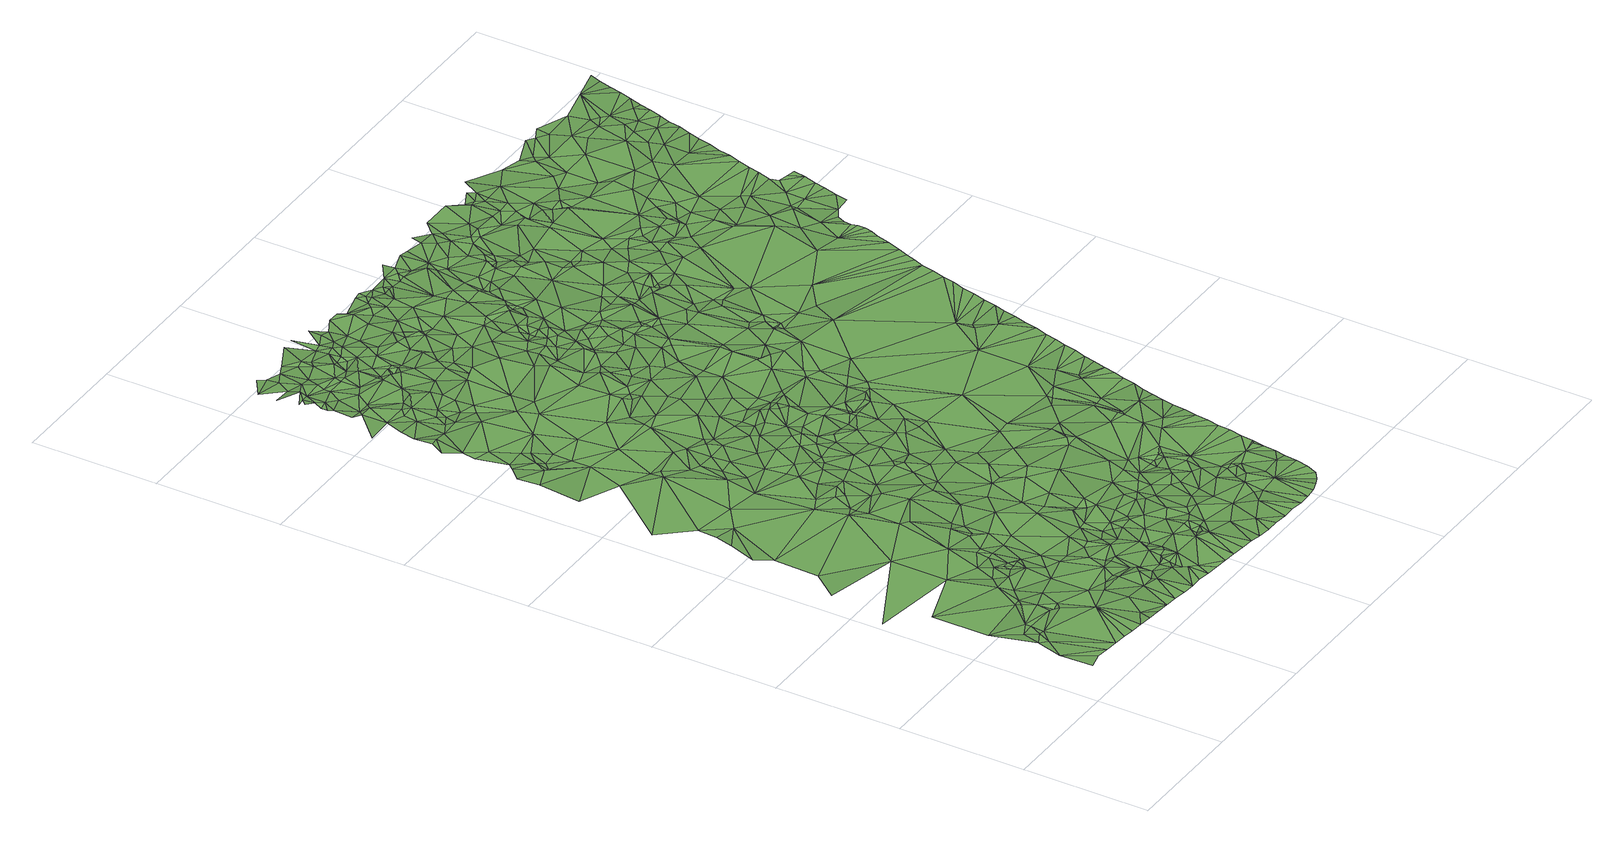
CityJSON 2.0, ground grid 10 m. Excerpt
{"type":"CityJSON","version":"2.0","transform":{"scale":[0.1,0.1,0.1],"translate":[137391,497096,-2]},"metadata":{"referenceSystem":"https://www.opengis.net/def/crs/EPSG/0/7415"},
"CityObjects":{
"plantcover1":{"type":"PlantCover","attributes":{"3df_class":"Forest","bgt_fysiekvoorkomen":"grasland agrarisch","bgt_status":"bestaand","identificatienamespace":"NL.IMGeo","begroeidterreindeeloptalud":"false","relatievehoogteligging":0,"aantal_punten":0},"geometry":[{"type":"MultiSurface","lod":"1","boundaries":[[[0,1,2]],[[0,2,3]],[[4,0,5]],[[5,0,3]],[[6,4,7]],[[5,8,4]],[[5,3,9]],[[7,4,8]],[[10,6,7]],[[8,5,11]],[[11,5,9]],[[7,8,12]],[[8,11,12]],[[12,10,7]],[[13,14,6]],[[13,6,10]],[[11,15,12]],[[12,15,10]],[[11,9,16]],[[16,9,17]],[[18,15,11]],[[19,16,17]],[[20,10,15]],[[13,10,21]],[[21,10,20]],[[18,11,16]],[[22,14,13]],[[16,19,23]],[[24,25,26]],[[22,25,14]],[[15,27,20]],[[18,27,15]],[[21,28,13]],[[20,28,21]],[[23,29,30]],[[31,26,32]],[[33,20,27]],[[33,27,18]],[[16,23,30]],[[16,33,18]],[[13,28,22]],[[34,28,20]],[[34,20,33]],[[30,29,35]],[[28,36,22]],[[34,36,28]],[[16,30,37]],[[33,16,38]],[[35,39,30]],[[34,33,38]],[[30,39,37]],[[40,25,22]],[[41,22,36]],[[42,43,44]],[[45,16,37]],[[16,45,38]],[[34,46,36]],[[41,40,22]],[[44,47,42]],[[25,40,48]],[[34,38,46]],[[43,32,49]],[[50,41,36]],[[51,37,39]],[[47,44,52]],[[41,53,40]],[[36,46,50]],[[51,39,54]],[[51,45,37]],[[38,45,55]],[[25,56,26]],[[40,53,48]],[[44,57,52]],[[49,32,26]],[[56,25,48]],[[58,53,41]],[[41,50,58]],[[59,55,45]],[[60,53,58]],[[51,59,45]],[[46,38,61]],[[62,63,54]],[[63,51,54]],[[48,53,64]],[[55,61,38]],[[60,65,53]],[[60,58,66]],[[50,46,67]],[[66,58,50]],[[43,68,44]],[[60,66,65]],[[53,65,64]],[[69,66,50]],[[70,55,59]],[[48,64,71]],[[63,62,72]],[[65,66,69]],[[57,44,73]],[[67,46,74]],[[56,48,71]],[[50,67,75]],[[75,69,50]],[[63,76,51]],[[77,59,51]],[[78,57,79]],[[61,55,70]],[[65,69,75]],[[76,77,51]],[[74,46,61]],[[65,80,64]],[[75,80,65]],[[71,64,80]],[[26,56,81]],[[59,82,70]],[[75,67,83]],[[77,84,59]],[[56,71,85]],[[74,83,67]],[[63,86,76]],[[85,71,80]],[[68,43,49]],[[63,72,87]],[[61,70,82]],[[86,77,76]],[[84,82,59]],[[88,80,75]],[[89,90,72]],[[86,84,77]],[[74,61,91]],[[49,26,81]],[[80,88,85]],[[92,83,74]],[[63,87,86]],[[85,93,56]],[[83,88,75]],[[68,73,44]],[[94,78,79]],[[82,95,61]],[[92,74,91]],[[84,96,82]],[[73,79,57]],[[84,86,96]],[[90,87,72]],[[91,61,97]],[[61,95,97]],[[90,89,98]],[[96,99,82]],[[95,82,99]],[[100,96,86]],[[93,101,56]],[[102,103,104]],[[105,85,88]],[[87,100,86]],[[97,95,99]],[[104,106,107]],[[85,105,93]],[[83,108,88]],[[56,101,109]],[[81,56,109]],[[92,91,110]],[[90,98,111]],[[112,87,90]],[[83,92,113]],[[102,94,103]],[[87,112,114]],[[100,87,115]],[[116,111,98]],[[117,91,97]],[[118,107,106]],[[112,90,111]],[[87,114,115]],[[96,119,99]],[[99,117,97]],[[93,120,101]],[[96,100,119]],[[115,121,100]],[[108,105,88]],[[105,120,93]],[[108,83,113]],[[110,91,117]],[[68,122,73]],[[92,110,113]],[[114,112,123]],[[112,111,123]],[[121,124,100]],[[104,103,106]],[[115,114,123]],[[120,125,101]],[[49,81,126]],[[111,116,127]],[[115,123,121]],[[105,125,120]],[[119,100,124]],[[109,101,128]],[[129,118,106]],[[49,130,68]],[[118,129,131]],[[124,121,123]],[[110,117,132]],[[125,128,101]],[[49,126,133]],[[134,117,99]],[[132,113,110]],[[49,133,130]],[[122,135,73]],[[106,136,129]],[[99,119,134]],[[79,73,135]],[[103,136,106]],[[137,122,68]],[[138,124,123]],[[124,138,119]],[[132,117,139]],[[140,131,141]],[[142,94,79]],[[103,94,142]],[[105,108,143]],[[144,129,136]],[[81,109,145]],[[68,130,146]],[[140,141,147]],[[131,129,148]],[[137,68,146]],[[143,125,105]],[[126,81,145]],[[149,138,123]],[[149,119,138]],[[117,150,139]],[[123,111,151]],[[111,127,151]],[[152,144,136]],[[131,148,141]],[[117,134,150]],[[152,136,103]],[[153,134,119]],[[149,153,119]],[[154,113,132]],[[147,155,156]],[[109,128,145]],[[133,126,157]],[[132,139,154]],[[129,144,158]],[[159,128,125]],[[160,108,113]],[[133,157,130]],[[161,156,155]],[[129,158,148]],[[162,134,153]],[[142,79,163]],[[153,149,162]],[[146,130,164]],[[144,152,165]],[[139,150,166]],[[167,149,123]],[[127,168,151]],[[144,165,158]],[[169,135,122]],[[170,161,155]],[[130,157,164]],[[171,122,137]],[[137,146,172]],[[147,173,155]],[[160,143,108]],[[154,139,166]],[[143,159,125]],[[174,150,134]],[[163,79,175]],[[176,157,126]],[[135,175,79]],[[145,176,126]],[[167,162,149]],[[162,177,134]],[[150,178,166]],[[113,154,160]],[[128,159,145]],[[167,123,151]],[[164,172,146]],[[103,142,179]],[[152,103,179]],[[173,170,155]],[[147,141,180]],[[150,174,178]],[[172,181,137]],[[148,182,141]],[[183,154,166]],[[184,169,122]],[[174,134,177]],[[185,142,163]],[[162,167,177]],[[168,186,187]],[[188,135,169]],[[148,158,182]],[[175,135,189]],[[171,137,181]],[[190,191,192]],[[152,193,165]],[[194,166,178]],[[195,196,170]],[[151,168,187]],[[183,166,194]],[[165,182,158]],[[189,135,188]],[[197,164,157]],[[171,198,122]],[[147,180,173]],[[172,164,197]],[[122,198,184]],[[178,174,194]],[[195,170,173]],[[185,163,175]],[[199,154,183]],[[191,196,195]],[[187,186,200]],[[201,145,159]],[[154,199,160]],[[157,176,202]],[[203,159,143]],[[179,142,185]],[[197,181,172]],[[179,193,152]],[[204,174,177]],[[205,143,160]],[[206,188,169]],[[207,167,151]],[[194,174,204]],[[182,180,141]],[[145,208,176]],[[157,202,197]],[[165,193,182]],[[151,187,209]],[[177,167,210]],[[184,206,169]],[[211,201,159]],[[151,209,212]],[[189,188,213]],[[214,195,173]],[[205,203,143]],[[215,175,189]],[[151,212,207]],[[194,216,183]],[[173,217,214]],[[203,211,159]],[[218,192,219]],[[192,191,220]],[[221,218,219]],[[222,167,207]],[[201,208,145]],[[199,223,160]],[[205,160,223]],[[191,195,224]],[[204,177,225]],[[194,204,226]],[[199,183,227]],[[171,181,228]],[[208,202,176]],[[197,228,181]],[[213,188,206]],[[210,167,222]],[[217,173,180]],[[209,187,229]],[[230,231,221]],[[185,175,215]],[[229,212,209]],[[225,177,210]],[[232,191,224]],[[233,231,230]],[[234,198,171]],[[235,236,237]],[[238,194,226]],[[219,192,220]],[[187,200,239]],[[191,232,220]],[[207,212,229]],[[234,184,198]],[[230,235,233]],[[183,216,227]],[[223,199,240]],[[189,213,215]],[[241,195,214]],[[239,200,242]],[[226,204,225]],[[243,197,202]],[[244,229,187]],[[238,216,194]],[[245,222,207]],[[246,221,219]],[[247,214,217]],[[245,207,229]],[[240,199,227]],[[236,248,249]],[[250,201,211]],[[246,230,221]],[[235,251,236]],[[230,251,235]],[[206,184,252]],[[224,195,253]],[[241,214,247]],[[245,210,222]],[[243,228,197]],[[254,171,228]],[[255,205,223]],[[254,234,171]],[[219,220,256]],[[250,208,201]],[[253,195,241]],[[187,239,244]],[[244,245,229]],[[257,258,248]],[[259,203,205]],[[259,211,203]],[[255,223,240]],[[251,248,236]],[[260,213,206]],[[224,253,232]],[[202,208,261]],[[262,240,227]],[[263,193,179]],[[264,184,234]],[[265,217,180]],[[225,210,266]],[[179,185,267]],[[193,268,182]],[[269,247,217]],[[270,271,242]],[[272,243,202]],[[210,245,273]],[[274,215,213]],[[275,219,256]],[[230,276,251]],[[250,211,259]],[[246,219,275]],[[216,262,227]],[[273,245,244]],[[277,241,247]],[[232,278,220]],[[279,226,225]],[[239,242,271]],[[255,240,262]],[[182,280,180]],[[279,238,226]],[[260,206,252]],[[281,257,282]],[[253,241,277]],[[278,256,220]],[[230,246,276]],[[243,283,228]],[[264,252,184]],[[284,248,251]],[[228,283,254]],[[269,217,265]],[[250,261,208]],[[274,213,260]],[[278,232,253]],[[266,210,273]],[[267,185,215]],[[285,272,202]],[[284,257,248]],[[261,285,202]],[[269,277,247]],[[238,286,216]],[[281,287,288]],[[281,282,287]],[[270,289,271]],[[290,251,276]],[[205,255,291]],[[292,215,274]],[[246,275,276]],[[293,225,266]],[[291,259,205]],[[294,284,251]],[[294,251,290]],[[284,282,257]],[[280,265,180]],[[295,273,244]],[[182,268,280]],[[296,254,283]],[[297,234,254]],[[298,283,243]],[[263,179,299]],[[193,263,268]],[[293,279,225]],[[244,239,300]],[[286,238,279]],[[298,243,272]],[[299,179,267]],[[273,301,266]],[[278,253,302]],[[274,260,303]],[[267,215,292]],[[304,269,265]],[[269,305,277]],[[297,264,234]],[[277,306,253]],[[307,262,216]],[[250,308,261]],[[292,274,303]],[[289,309,271]],[[310,256,278]],[[275,311,276]],[[239,271,300]],[[273,295,301]],[[296,283,298]],[[312,250,259]],[[252,313,260]],[[261,314,285]],[[256,315,275]],[[295,244,300]],[[316,282,284]],[[304,265,280]],[[301,317,266]],[[285,318,272]],[[297,254,296]],[[284,294,319]],[[305,269,304]],[[316,287,282]],[[290,276,320]],[[293,266,317]],[[302,253,306]],[[264,321,252]],[[322,255,262]],[[323,259,291]],[[294,290,324]],[[286,307,216]],[[308,314,261]],[[303,260,313]],[[325,277,305]],[[314,318,285]],[[319,316,284]],[[311,320,276]],[[312,308,250]],[[296,298,326]],[[310,278,302]],[[306,277,325]],[[286,279,327]],[[279,293,327]],[[323,328,259]],[[324,319,294]],[[315,256,310]],[[309,329,271]],[[321,313,252]],[[275,315,311]],[[330,298,272]],[[290,320,324]],[[301,295,331]],[[318,330,272]],[[296,326,332]],[[268,333,280]],[[317,327,293]],[[331,317,301]],[[296,332,297]],[[271,329,300]],[[255,322,291]],[[328,312,259]],[[334,304,280]],[[297,335,264]],[[336,263,299]],[[337,318,314]],[[310,302,306]],[[338,292,303]],[[311,339,320]],[[307,322,262]],[[314,308,337]],[[300,340,295]],[[335,321,264]],[[307,286,327]],[[326,298,341]],[[342,323,291]],[[313,343,303]],[[338,267,292]],[[344,316,319]],[[345,299,267]],[[340,331,295]],[[309,346,329]],[[320,339,324]],[[317,347,327]],[[348,305,304]],[[349,319,324]],[[280,333,334]],[[332,326,341]],[[311,315,350]],[[342,328,323]],[[339,311,351]],[[332,352,297]],[[345,336,299]],[[330,318,337]],[[353,316,344]],[[341,298,354]],[[263,355,268]],[[325,305,348]],[[354,298,330]],[[351,311,350]],[[349,344,319]],[[306,325,356]],[[317,331,357]],[[312,358,308]],[[335,297,352]],[[327,359,307]],[[303,343,360]],[[321,361,313]],[[324,339,362]],[[310,306,356]],[[347,317,357]],[[291,322,342]],[[347,359,327]],[[346,363,329]],[[304,334,348]],[[364,332,341]],[[358,337,308]],[[338,345,267]],[[365,263,336]],[[310,366,315]],[[340,367,331]],[[332,364,352]],[[361,343,313]],[[329,368,300]],[[350,315,369]],[[338,303,360]],[[349,324,370]],[[371,312,328]],[[372,321,335]],[[373,353,344]],[[351,362,339]],[[374,333,268]],[[351,350,369]],[[340,300,375]],[[362,370,324]],[[373,344,349]],[[369,315,366]],[[364,341,376]],[[356,325,348]],[[366,310,377]],[[335,352,372]],[[310,356,377]],[[378,331,367]],[[359,379,307]],[[380,361,321]],[[378,357,331]],[[363,381,329]],[[312,371,358]],[[380,321,372]],[[382,373,349]],[[347,383,359]],[[384,343,361]],[[385,351,369]],[[386,352,364]],[[355,263,365]],[[387,328,342]],[[388,330,337]],[[300,368,375]],[[382,349,370]],[[389,341,354]],[[360,343,384]],[[345,390,336]],[[329,381,368]],[[367,340,391]],[[389,376,341]],[[392,322,307]],[[388,354,330]],[[393,369,366]],[[357,394,347]],[[395,353,373]],[[376,396,364]],[[372,352,386]],[[374,268,355]],[[393,385,369]],[[359,383,379]],[[370,362,397]],[[363,398,381]],[[377,399,366]],[[400,362,351]],[[392,307,379]],[[371,328,387]],[[337,358,401]],[[402,365,336]],[[394,383,347]],[[366,399,393]],[[340,375,391]],[[357,378,394]],[[400,351,385]],[[403,345,338]],[[356,404,377]],[[397,362,405]],[[390,402,336]],[[373,382,406]],[[396,376,389]],[[399,377,407]],[[408,382,370]],[[333,409,334]],[[410,378,367]],[[389,354,388]],[[411,384,361]],[[342,322,412]],[[380,411,361]],[[368,381,375]],[[334,413,348]],[[393,399,407]],[[401,388,337]],[[348,414,356]],[[385,393,415]],[[405,362,400]],[[408,370,397]],[[416,360,384]],[[407,377,404]],[[364,417,386]],[[418,380,372]],[[415,393,407]],[[360,419,338]],[[404,356,414]],[[420,397,405]],[[417,364,396]],[[406,395,373]],[[421,390,345]],[[367,391,422]],[[410,394,378]],[[372,386,423]],[[381,398,424]],[[425,379,383]],[[421,345,403]],[[420,408,397]],[[406,382,408]],[[394,426,383]],[[415,407,427]],[[420,405,400]],[[404,427,407]],[[385,415,428]],[[387,342,412]],[[414,348,429]],[[430,396,389]],[[367,422,410]],[[355,365,431]],[[381,424,375]],[[416,384,411]],[[402,431,365]],[[400,385,428]],[[411,380,418]],[[425,392,379]],[[432,358,371]],[[412,322,392]],[[424,398,433]],[[375,434,391]],[[435,401,358]],[[413,429,348]],[[419,403,338]],[[426,436,383]],[[437,333,374]],[[390,431,402]],[[394,410,426]],[[438,408,420]],[[415,427,428]],[[439,418,372]],[[420,400,440]],[[436,441,383]],[[442,360,416]],[[430,417,396]],[[443,404,414]],[[434,375,444]],[[445,389,388]],[[438,406,408]],[[417,423,386]],[[383,446,425]],[[372,423,447]],[[441,446,383]],[[387,432,371]],[[334,448,413]],[[447,439,372]],[[444,375,424]],[[442,419,360]],[[449,355,431]],[[438,420,440]],[[430,389,450]],[[434,451,391]],[[452,424,433]],[[429,453,414]],[[454,427,404]],[[406,438,455]],[[435,358,456]],[[422,391,457]],[[409,333,437]],[[413,453,429]],[[458,400,428]],[[459,388,401]],[[406,455,460]],[[414,453,443]],[[458,440,400]],[[410,461,426]],[[451,457,391]],[[462,416,411]],[[462,411,418]],[[374,355,463]],[[450,389,445]],[[426,464,436]],[[409,448,334]],[[443,454,404]],[[436,465,441]],[[422,461,410]],[[432,456,358]],[[466,431,390]],[[434,444,467]],[[428,427,468]],[[424,452,469]],[[470,417,430]],[[444,424,471]],[[418,439,472]],[[421,466,390]],[[465,446,441]],[[449,463,355]],[[473,455,438]],[[473,438,440]],[[425,474,392]],[[459,401,435]],[[451,434,467]],[[388,459,445]],[[450,470,430]],[[464,465,436]],[[426,461,464]],[[447,423,475]],[[476,387,412]],[[447,472,439]],[[449,431,466]],[[423,417,477]],[[418,472,462]],[[428,478,458]],[[416,479,442]],[[465,480,446]],[[392,474,412]],[[468,427,454]],[[462,479,416]],[[481,422,457]],[[482,444,471]],[[457,451,483]],[[475,423,477]],[[467,444,482]],[[422,481,461]],[[469,484,424]],[[403,485,421]],[[455,473,486]],[[417,470,477]],[[483,451,467]],[[464,480,465]],[[440,458,487]],[[445,488,450]],[[485,403,419]],[[470,450,488]],[[463,489,374]],[[489,437,374]],[[428,490,478]],[[443,453,491]],[[454,443,492]],[[435,456,459]],[[473,440,493]],[[494,455,486]],[[432,387,495]],[[424,496,471]],[[387,476,495]],[[428,468,490]],[[497,472,447]],[[481,464,461]],[[475,497,447]],[[467,482,483]],[[453,413,498]],[[458,478,487]],[[488,499,470]],[[464,500,480]],[[480,501,446]],[[440,487,493]],[[477,470,502]],[[499,502,470]],[[497,462,472]],[[481,500,464]],[[484,503,424]],[[504,449,466]],[[463,449,505]],[[443,491,492]],[[476,412,474]],[[468,454,492]],[[506,419,442]],[[466,421,485]],[[449,504,505]],[[471,496,482]],[[473,507,486]],[[498,413,448]],[[445,508,488]],[[509,457,483]],[[480,500,501]],[[510,445,459]],[[479,462,511]],[[512,477,502]],[[503,513,424]],[[424,513,496]],[[499,512,502]],[[493,507,473]],[[457,509,481]],[[481,501,500]],[[494,486,507]],[[499,488,508]],[[446,514,425]],[[462,497,511]],[[456,510,459]],[[442,479,506]],[[483,482,509]],[[474,515,476]],[[498,491,453]],[[489,516,437]],[[478,517,487]],[[463,518,489]],[[490,517,478]],[[519,490,468]],[[515,495,476]],[[432,495,520]],[[437,521,409]],[[508,445,510]],[[505,518,463]],[[522,512,499]],[[419,506,485]],[[523,474,425]],[[409,524,448]],[[468,492,525]],[[505,504,526]],[[496,509,482]],[[499,508,522]],[[504,466,527]],[[477,528,475]],[[529,493,487]],[[525,492,491]],[[518,505,526]],[[516,521,437]],[[530,515,474]],[[501,514,446]],[[493,531,507]],[[475,528,497]],[[517,490,519]],[[468,525,519]],[[456,432,532]],[[533,477,512]],[[534,466,485]],[[521,524,409]],[[504,527,526]],[[495,515,530]],[[481,535,501]],[[513,536,496]],[[489,518,537]],[[520,495,530]],[[538,498,448]],[[517,529,487]],[[516,489,539]],[[527,466,534]],[[538,448,524]],[[432,520,532]],[[479,511,540]],[[509,496,541]],[[522,542,512]],[[536,541,496]],[[491,498,543]],[[511,497,528]],[[456,532,510]],[[544,517,519]],[[481,509,545]],[[425,514,523]],[[508,542,522]],[[543,525,491]],[[479,540,506]],[[539,489,537]],[[530,474,523]],[[516,546,521]],[[544,519,547]],[[547,519,525]],[[548,531,493]],[[510,549,508]],[[506,550,485]],[[518,526,551]],[[529,548,493]],[[524,521,546]],[[542,533,512]],[[528,477,533]],[[509,541,552]],[[553,534,485]],[[550,553,485]],[[552,554,509]],[[555,516,539]],[[520,530,556]],[[546,516,557]],[[508,549,542]],[[516,555,557]],[[558,544,547]],[[547,525,558]],[[544,559,517]],[[526,527,560]],[[559,529,517]],[[518,551,537]],[[509,554,561]],[[562,538,524]],[[535,514,501]],[[481,563,535]],[[481,545,564]],[[565,525,543]],[[562,524,546]],[[565,558,525]],[[498,538,566]],[[544,558,559]],[[543,498,566]],[[532,549,510]],[[540,511,528]],[[509,561,545]],[[548,567,531]],[[552,561,554]],[[564,563,481]],[[526,560,551]],[[568,527,534]],[[549,533,542]],[[539,537,569]],[[562,570,538]],[[537,551,569]],[[571,555,539]],[[529,572,548]],[[557,555,571]],[[546,557,573]],[[559,572,529]],[[574,550,506]],[[562,546,573]],[[548,575,567]],[[568,534,553]],[[576,558,565]],[[533,549,577]],[[578,530,523]],[[571,539,569]],[[520,579,532]],[[558,576,559]],[[570,566,538]],[[565,543,580]],[[520,556,579]],[[506,540,581]],[[560,527,568]],[[549,532,577]],[[514,582,523]],[[556,530,578]],[[533,583,528]],[[584,570,562]],[[535,585,514]],[[550,586,553]],[[557,571,587]],[[533,577,588]],[[569,551,589]],[[557,587,573]],[[590,562,573]],[[548,591,575]],[[592,540,528]],[[593,523,582]],[[580,543,566]],[[594,584,562]],[[533,588,583]],[[594,562,590]],[[571,569,595]],[[576,565,580]],[[560,589,551]],[[572,591,548]],[[592,528,583]],[[506,581,574]],[[593,578,523]],[[596,572,559]],[[597,570,584]],[[535,563,598]],[[568,553,599]],[[600,590,573]],[[585,535,601]],[[602,559,576]],[[603,593,582]],[[594,597,584]],[[604,569,589]],[[573,587,605]],[[600,594,590]],[[587,571,606]],[[607,566,570]],[[550,574,586]],[[595,569,604]],[[591,608,575]],[[598,601,535]],[[572,596,591]],[[573,605,600]],[[602,596,559]],[[553,586,599]],[[514,609,582]],[[593,603,578]],[[597,607,570]],[[571,595,610]],[[514,585,609]],[[597,594,611]],[[581,540,612]],[[556,578,613]],[[611,594,600]],[[602,576,580]],[[566,614,580]],[[615,540,592]],[[608,616,575]],[[560,617,589]],[[571,610,606]],[[587,606,605]],[[556,613,579]],[[588,577,618]],[[560,568,617]],[[603,582,609]],[[603,619,578]],[[608,591,596]],[[566,607,614]],[[583,588,618]],[[574,581,620]],[[613,578,619]],[[599,621,568]],[[581,612,620]],[[601,622,585]],[[612,540,615]],[[603,623,619]],[[597,611,624]],[[608,596,625]],[[604,589,626]],[[600,627,611]],[[627,600,605]],[[602,628,596]],[[595,604,629]],[[568,621,617]],[[595,629,610]],[[630,592,583]],[[586,621,599]],[[622,631,585]],[[628,625,596]],[[607,597,632]],[[626,589,617]],[[609,623,603]],[[605,606,627]],[[619,633,613]],[[608,634,616]],[[579,613,633]],[[580,635,602]],[[574,636,586]],[[614,637,580]],[[625,634,608]],[[585,638,609]],[[610,639,606]],[[607,632,614]],[[631,638,585]],[[574,620,640]],[[586,636,621]],[[597,624,632]],[[633,619,623]],[[627,624,611]],[[641,577,532]],[[612,640,620]],[[616,634,642]],[[604,626,629]],[[532,579,643]],[[639,610,629]],[[640,636,574]],[[644,625,628]],[[615,592,630]],[[602,645,628]],[[580,637,635]],[[583,618,630]],[[625,646,634]],[[647,617,621]],[[615,640,612]],[[634,646,642]],[[626,617,648]],[[649,614,632]],[[606,650,627]],[[639,650,606]],[[644,646,625]],[[602,635,645]],[[614,649,637]],[[651,644,628]],[[652,629,626]],[[632,624,653]],[[629,652,639]],[[636,654,621]],[[624,627,655]],[[609,638,656]],[[648,617,647]],[[657,623,609]],[[658,633,623]],[[618,577,641]],[[579,633,643]],[[647,621,659]],[[628,660,651]],[[626,648,661]],[[653,624,655]],[[645,660,628]],[[644,662,646]],[[649,632,653]],[[640,615,630]],[[652,626,661]],[[663,609,656]],[[651,662,644]],[[664,636,640]],[[659,621,654]],[[648,647,665]],[[639,652,666]],[[648,665,661]],[[635,637,667]],[[649,653,668]],[[650,639,666]],[[627,669,655]],[[651,660,662]],[[668,653,655]],[[637,649,670]],[[635,667,645]],[[657,609,663]],[[650,669,627]],[[641,532,643]],[[671,658,623]],[[662,672,646]],[[664,654,636]],[[668,670,649]],[[647,673,665]],[[671,623,657]],[[674,633,658]],[[647,659,673]],[[661,665,673]],[[668,655,669]],[[675,637,670]],[[662,660,672]],[[637,675,667]],[[645,676,660]],[[677,640,630]],[[643,633,674]],[[668,669,670]],[[673,659,654]],[[677,664,640]],[[661,678,652]],[[660,676,672]],[[678,666,652]],[[679,676,645]],[[680,675,670]],[[661,673,678]],[[674,658,681]],[[670,669,682]],[[630,618,683]],[[667,684,645]],[[685,650,666]],[[667,675,686]],[[670,682,680]],[[677,630,687]],[[671,688,658]],[[689,654,664]],[[675,680,690]],[[691,673,654]],[[676,692,672]],[[681,658,693]],[[684,679,645]],[[694,666,678]],[[686,675,690]],[[676,679,692]],[[677,695,664]],[[688,693,658]],[[650,696,669]],[[685,666,694]],[[672,692,697]],[[664,698,689]],[[691,654,689]],[[678,673,699]],[[700,677,687]],[[664,695,698]],[[690,680,701]],[[701,680,682]],[[667,686,702]],[[703,677,700]],[[630,683,687]],[[704,674,681]],[[703,695,677]],[[705,692,679]],[[706,672,697]],[[669,707,682]],[[686,690,708]],[[699,673,709]],[[710,700,687]],[[684,667,702]],[[693,711,681]],[[710,703,700]],[[708,690,701]],[[712,618,641]],[[643,674,713]],[[685,696,650]],[[697,692,705]],[[714,694,678]],[[703,710,695]],[[715,673,691]],[[705,679,684]],[[695,716,698]],[[678,699,714]],[[704,681,711]],[[698,717,689]],[[709,673,715]],[[714,685,694]],[[695,710,716]],[[701,682,707]],[[618,712,683]],[[691,689,718]],[[710,687,719]],[[686,708,720]],[[698,716,717]],[[696,707,669]],[[714,699,709]],[[704,721,674]],[[702,686,720]],[[722,697,705]],[[723,641,643]],[[716,710,719]],[[719,687,683]],[[708,701,724]],[[684,725,705]],[[714,726,685]],[[674,721,713]],[[727,689,717]],[[718,689,727]],[[715,691,718]],[[702,725,684]],[[701,707,724]],[[685,726,696]],[[725,702,720]],[[705,725,722]],[[643,713,728]],[[716,729,717]],[[714,709,730]],[[708,731,720]],[[709,715,732]],[[726,714,730]],[[728,723,643]],[[708,724,731]],[[727,717,729]],[[709,732,733]],[[720,734,725]],[[696,735,707]],[[715,718,736]],[[707,735,724]],[[730,709,733]],[[719,683,737]],[[738,712,641]],[[719,739,716]],[[718,727,740]],[[732,715,741]],[[722,725,742]],[[738,641,743]],[[716,739,729]],[[726,744,696]],[[734,720,745]],[[741,715,736]],[[731,724,746]],[[745,720,731]],[[736,718,740]],[[747,641,723]],[[732,748,733]],[[724,749,746]],[[748,732,741]],[[724,735,750]],[[696,751,735]],[[752,727,729]],[[743,641,747]],[[725,734,753]],[[749,724,750]],[[731,746,749]],[[725,754,742]],[[755,726,730]],[[696,744,756]],[[696,756,751]],[[741,757,748]],[[740,727,752]],[[741,736,757]],[[738,758,712]],[[731,749,759]],[[760,730,733]],[[761,750,735]],[[760,733,748]],[[731,759,745]],[[753,754,725]],[[761,735,751]],[[738,743,758]],[[744,726,762]],[[763,719,737]],[[752,729,739]],[[764,749,750]],[[748,757,760]],[[764,759,749]],[[726,755,762]],[[765,734,745]],[[736,740,766]],[[760,755,730]],[[766,757,736]],[[763,739,719]],[[756,744,767]],[[750,761,768]],[[751,756,767]],[[765,753,734]],[[750,768,764]],[[745,759,769]],[[766,740,752]],[[769,759,764]],[[766,760,757]],[[743,747,770]],[[761,751,771]],[[744,772,767]],[[772,744,762]],[[765,745,769]],[[768,761,771]],[[773,754,753]],[[771,751,767]],[[758,774,712]],[[775,755,760]],[[776,758,743]],[[743,770,777]],[[712,778,683]],[[779,754,773]],[[762,755,775]],[[780,764,768]],[[753,765,773]],[[781,760,766]],[[782,737,683]],[[783,743,777]],[[780,769,764]],[[767,772,784]],[[781,775,760]],[[762,784,772]],[[767,784,771]],[[765,769,785]],[[786,766,752]],[[783,776,743]],[[765,787,773]],[[785,787,765]],[[788,752,739]],[[774,758,776]],[[785,769,780]],[[789,762,775]],[[781,766,786]],[[790,712,774]],[[784,762,789]],[[768,771,791]],[[792,773,787]],[[793,785,780]],[[794,775,781]],[[791,780,768]],[[712,790,795]],[[737,782,763]],[[785,796,787]],[[786,752,788]],[[775,797,789]],[[712,795,798]],[[771,784,799]],[[793,796,785]],[[796,792,787]],[[739,763,800]],[[775,794,797]],[[778,801,683]],[[786,794,781]],[[780,802,793]],[[789,803,784]],[[712,798,778]],[[801,782,683]],[[771,799,791]],[[780,791,802]],[[784,803,799]],[[797,804,789]],[[793,805,796]],[[804,803,789]],[[797,794,806]],[[786,807,794]],[[802,805,793]],[[796,808,792]],[[804,797,806]],[[786,788,807]],[[807,806,794]],[[788,739,809]],[[802,791,810]],[[803,811,799]],[[791,799,810]],[[806,812,804]],[[804,813,803]],[[805,814,796]],[[805,802,815]],[[782,816,763]],[[814,808,796]],[[807,817,806]],[[799,811,810]],[[807,788,818]],[[810,819,802]],[[809,739,800]],[[812,813,804]],[[819,815,802]],[[816,820,763]],[[821,800,763]],[[811,822,810]],[[803,823,811]],[[807,818,817]],[[806,824,812]],[[815,814,805]],[[806,817,824]],[[819,810,822]],[[763,820,821]],[[814,825,808]],[[826,822,811]],[[813,827,803]],[[824,813,812]],[[788,828,818]],[[825,814,829]],[[815,830,814]],[[831,826,811]],[[832,815,819]],[[823,803,827]],[[818,833,817]],[[834,819,822]],[[829,814,830]],[[823,831,811]],[[830,815,832]],[[826,834,822]],[[835,825,829]],[[836,824,817]],[[834,832,819]],[[833,836,817]],[[827,813,824]],[[837,829,830]],[[831,834,826]],[[830,832,838]],[[788,809,828]],[[829,837,835]],[[839,831,823]],[[818,840,833]],[[830,838,837]],[[824,836,841]],[[842,839,823]],[[828,840,818]],[[843,831,839]],[[824,841,827]],[[843,834,831]],[[827,842,823]],[[833,844,836]],[[821,845,800]],[[842,843,839]],[[838,832,846]],[[846,832,834]],[[836,844,841]],[[847,800,845]],[[846,837,838]],[[800,847,848]],[[800,848,809]],[[844,833,849]],[[850,842,827]],[[833,840,849]],[[840,828,851]],[[850,843,842]],[[852,827,841]],[[828,809,851]],[[841,844,852]],[[843,853,834]],[[846,854,837]],[[846,834,853]],[[845,855,847]],[[840,851,856]],[[843,850,853]],[[844,849,857]],[[858,851,809]],[[827,852,859]],[[852,844,857]],[[855,860,847]],[[849,840,856]],[[861,848,847]],[[809,848,858]],[[862,850,827]],[[863,847,860]],[[864,861,847]],[[865,847,863]],[[865,864,847]],[[862,827,859]],[[851,858,866]],[[851,866,856]],[[852,857,859]],[[854,846,867]],[[846,853,868]],[[857,849,869]],[[849,856,869]],[[853,850,870]],[[848,861,871]],[[848,871,858]],[[872,861,864]],[[868,867,846]],[[850,862,873]],[[870,850,873]],[[874,861,872]],[[875,856,866]],[[859,857,876]],[[877,871,861]],[[858,878,866]],[[853,879,868]],[[871,880,858]],[[870,879,853]],[[869,856,875]],[[874,881,861]],[[862,859,876]],[[876,857,869]],[[881,877,861]],[[858,880,878]],[[877,880,871]],[[878,875,866]],[[868,882,867]],[[873,862,883]],[[868,879,882]],[[870,873,883]],[[884,880,877]],[[867,882,885]],[[884,877,881]],[[862,876,883]],[[886,878,880]],[[886,880,884]],[[870,887,879]],[[888,882,879]],[[889,876,869]],[[890,885,882]],[[869,875,891]],[[881,892,884]],[[887,870,883]],[[893,875,878]],[[881,894,892]],[[882,888,890]],[[886,895,878]],[[879,887,888]],[[883,876,896]],[[897,886,884]],[[898,884,892]],[[885,890,899]],[[896,876,889]],[[895,893,878]],[[900,889,869]],[[898,897,884]],[[901,895,886]],[[890,888,902]],[[875,893,891]],[[900,869,891]],[[901,886,903]],[[903,886,897]],[[890,902,899]],[[904,888,887]],[[887,883,905]],[[883,896,905]],[[901,903,906]],[[902,888,907]],[[889,908,896]],[[904,907,888]],[[906,903,909]],[[910,889,900]],[[904,887,911]],[[912,889,910]],[[911,887,905]],[[912,908,889]],[[905,896,913]],[[913,896,908]],[[914,902,907]],[[915,912,910]],[[904,911,916]],[[912,915,917]],[[911,905,916]],[[913,918,905]],[[919,907,904]],[[919,914,907]],[[908,912,920]],[[921,912,917]],[[922,913,908]],[[905,918,923]],[[904,916,924]],[[916,905,923]],[[921,920,912]],[[918,913,922]],[[924,919,904]],[[920,925,908]],[[925,922,908]],[[923,918,926]],[[924,916,927]],[[928,916,923]],[[918,922,926]],[[927,916,928]],[[928,923,926]],[[922,925,929]],[[922,930,926]],[[931,919,924]],[[930,922,929]],[[924,927,931]],[[926,932,928]],[[931,927,928]],[[930,933,926]],[[926,933,932]],[[932,934,928]],[[932,933,935]],[[931,928,936]],[[928,934,936]],[[932,935,934]],[[931,936,937]],[[931,937,938]],[[939,931,938]]]}]}
},
"vertices":[
[31,49,11],[32,23,11],[43,25,12],[53,24,12],[36,69,12],[41,64,12],[26,104,12],[41,84,11],[46,74,12],[63,23,12],[51,89,12],[51,74,11],[51,84,12],[71,109,10],[26,149,12],[76,84,11],[96,59,11],[73,22,12],[81,79,12],[82,21,12],[76,94,12],[71,104,12],[81,129,12],[92,20,12],[1,174,12],[71,164,12],[71,209,12],[81,84,9],[76,109,11],[102,19,12],[106,29,11],[16,224,10],[31,244,11],[86,84,11],[91,99,12],[112,18,12],[86,119,10],[116,44,13],[111,74,11],[122,17,12],[91,139,10],[96,129,12],[26,294,10],[31,279,12],[51,324,12],[116,64,12],[111,104,11],[31,314,12],[96,154,11],[106,264,12],[111,124,13],[136,44,11],[36,329,11],[101,144,12],[132,16,12],[126,69,11],[106,184,11],[36,344,12],[106,134,11],[136,64,12],[106,139,12],[141,79,12],[142,15,12],[146,39,13],[111,154,11],[111,139,12],[111,134,11],[121,114,11],[101,289,11],[116,134,12],[136,69,11],[111,164,12],[152,14,12],[71,339,11],[131,109,12],[121,134,11],[146,44,11],[146,54,14],[16,369,11],[81,399,12],[116,154,12],[116,229,11],[151,64,11],[131,124,12],[151,59,13],[116,164,12],[156,49,10],[166,39,11],[131,154,10],[161,14,12],[171,29,12],[146,94,12],[141,109,11],[126,179,12],[56,419,12],[151,79,11],[156,59,10],[151,84,10],[171,13,12],[156,79,12],[166,49,10],[126,194,13],[26,434,11],[66,449,12],[31,469,10],[136,169,12],[46,474,12],[26,484,13],[141,154,12],[121,224,12],[156,104,11],[176,24,12],[171,34,10],[161,119,12],[171,39,10],[171,44,11],[181,12,12],[166,89,13],[36,494,12],[176,64,11],[131,179,11],[171,49,12],[96,334,12],[181,44,13],[176,54,10],[136,189,11],[116,254,11],[191,11,12],[136,199,10],[51,484,12],[116,269,10],[41,499,11],[161,104,13],[116,264,10],[181,74,12],[101,359,12],[51,474,10],[111,294,12],[181,54,12],[171,99,11],[36,524,10],[46,519,12],[81,409,11],[161,179,12],[56,479,10],[146,239,11],[121,284,12],[36,534,12],[56,499,12],[186,59,10],[176,89,12],[206,44,12],[66,464,12],[181,69,10],[176,119,11],[41,558,12],[31,548,10],[136,264,11],[61,494,11],[156,204,13],[176,154,11],[36,558,11],[186,69,9],[86,404,12],[126,279,12],[66,479,12],[181,104,10],[201,59,12],[201,10,12],[111,349,11],[36,573,10],[131,319,11],[131,289,13],[51,558,11],[191,94,11],[101,389,10],[141,259,12],[196,79,12],[186,99,11],[96,444,11],[76,543,12],[131,304,10],[81,504,12],[181,119,12],[126,344,12],[111,409,12],[211,9,12],[216,39,12],[111,369,10],[106,384,12],[21,598,11],[41,598,12],[41,618,12],[91,474,12],[191,104,12],[56,583,10],[36,583,12],[141,289,12],[131,329,10],[191,134,12],[221,8,12],[161,229,13],[151,269,10],[176,194,11],[201,94,12],[181,169,12],[121,369,12],[216,54,9],[166,239,12],[216,44,11],[216,74,11],[166,219,11],[216,49,8],[121,384,11],[61,563,11],[121,404,11],[206,124,11],[66,558,12],[36,623,11],[46,623,10],[51,618,12],[36,638,12],[216,59,12],[186,154,11],[56,593,11],[211,89,12],[206,99,10],[201,129,10],[146,309,12],[221,49,11],[41,648,12],[36,643,10],[61,598,12],[36,648,10],[141,329,12],[36,653,13],[36,663,12],[31,658,13],[206,109,12],[236,34,11],[196,134,11],[66,573,11],[231,7,11],[156,294,11],[226,49,12],[221,59,12],[51,643,10],[71,568,10],[41,668,14],[31,663,11],[176,234,10],[41,663,12],[141,359,11],[66,593,12],[151,319,12],[201,159,12],[56,623,10],[41,678,11],[26,678,12],[191,199,12],[136,384,12],[176,254,11],[206,134,13],[121,469,11],[151,349,12],[86,553,10],[226,79,13],[131,439,11],[106,514,11],[81,563,10],[241,6,11],[246,19,13],[166,284,12],[231,64,10],[131,394,13],[61,633,12],[56,653,11],[76,578,10],[71,603,10],[226,104,11],[101,529,11],[26,693,12],[46,688,12],[156,314,10],[51,673,13],[176,269,12],[226,114,12],[46,698,11],[41,703,12],[250,5,12],[56,658,11],[211,184,11],[136,399,12],[231,99,11],[56,663,13],[241,64,12],[161,319,10],[166,339,10],[171,299,13],[131,444,12],[256,44,11],[236,69,11],[81,603,12],[141,394,11],[91,558,12],[91,573,11],[91,593,11],[236,129,11],[191,249,11],[260,4,12],[86,613,10],[71,638,11],[201,234,12],[156,374,12],[181,264,13],[86,628,12],[56,693,12],[236,94,12],[181,274,11],[61,673,11],[71,653,11],[161,369,11],[231,169,11],[201,199,11],[71,658,12],[91,583,12],[171,319,12],[236,109,10],[211,214,12],[266,29,13],[191,289,12],[251,74,10],[171,329,12],[116,524,12],[116,543,11],[171,349,12],[136,459,10],[196,269,10],[161,419,11],[76,653,11],[256,59,12],[181,319,11],[221,189,13],[161,389,12],[71,688,11],[146,444,11],[270,4,12],[246,104,12],[116,578,12],[76,678,12],[86,633,12],[86,648,13],[176,344,13],[66,698,11],[191,299,11],[151,484,12],[106,598,10],[256,94,10],[211,249,12],[246,114,12],[166,404,12],[171,379,10],[86,658,9],[280,3,12],[181,334,11],[151,474,12],[96,628,11],[261,74,10],[276,39,11],[91,633,10],[86,668,12],[221,229,10],[181,359,11],[76,688,13],[151,509,11],[281,49,13],[186,324,13],[101,623,12],[261,89,11],[251,129,13],[176,374,12],[281,34,11],[81,683,11],[256,119,11],[171,389,10],[96,643,11],[186,349,11],[236,209,12],[211,289,12],[201,314,12],[161,464,12],[276,69,13],[256,144,13],[101,633,11],[266,99,12],[86,708,12],[196,324,12],[91,668,10],[289,3,12],[101,628,8],[101,658,12],[216,284,11],[156,469,10],[171,439,12],[111,618,11],[96,663,10],[96,688,10],[106,628,11],[96,678,11],[156,548,11],[276,89,11],[186,384,13],[261,179,11],[131,583,12],[121,598,12],[106,633,11],[186,394,10],[206,344,11],[191,379,13],[181,424,11],[96,668,12],[171,449,11],[281,84,13],[201,354,12],[296,34,13],[266,134,11],[271,104,11],[111,628,10],[111,648,11],[126,583,10],[206,324,10],[161,474,10],[251,229,11],[298,4,12],[286,59,11],[226,279,12],[271,114,9],[161,538,12],[101,678,13],[196,374,12],[106,673,13],[271,119,10],[191,409,12],[126,608,12],[291,54,13],[221,309,11],[271,129,12],[201,369,13],[151,573,12],[166,479,12],[216,324,12],[291,69,12],[305,6,13],[131,598,11],[131,623,11],[101,688,12],[236,279,11],[291,74,12],[116,658,12],[231,294,11],[96,708,12],[286,99,11],[201,384,11],[171,504,12],[281,114,12],[276,119,10],[181,469,12],[296,64,13],[131,633,10],[311,9,12],[216,329,12],[301,44,12],[201,379,12],[111,683,11],[271,179,12],[206,364,11],[266,184,13],[216,344,12],[121,653,11],[201,394,11],[281,119,12],[291,99,12],[301,64,12],[296,69,13],[318,14,12],[201,444,12],[111,693,13],[121,668,11],[221,324,12],[166,514,11],[131,643,13],[146,608,11],[136,618,10],[121,678,12],[111,703,13],[271,199,12],[316,44,13],[211,379,13],[156,598,10],[221,329,10],[286,119,11],[291,124,12],[221,334,10],[322,23,12],[181,484,10],[176,499,11],[211,429,11],[121,693,10],[236,324,12],[316,69,12],[241,309,12],[216,384,12],[226,339,12],[324,33,12],[311,149,11],[271,189,11],[171,538,10],[141,653,12],[181,509,10],[141,643,11],[261,229,12],[171,553,11],[236,329,12],[301,169,11],[171,563,10],[151,633,11],[186,489,11],[196,479,12],[241,379,11],[141,673,12],[281,199,11],[131,698,12],[276,274,12],[246,349,10],[201,469,11],[311,134,12],[325,43,12],[191,519,12],[166,588,12],[191,529,12],[236,404,12],[327,52,12],[246,334,11],[161,613,12],[146,648,11],[331,82,12],[181,553,12],[151,638,12],[146,688,12],[251,334,11],[211,444,11],[201,509,10],[328,62,12],[211,464,12],[326,69,13],[186,538,11],[296,214,12],[186,548,10],[156,638,9],[156,658,11],[211,499,12],[330,72,12],[181,568,11],[334,102,12],[333,92,12],[161,633,10],[181,603,12],[141,698,12],[221,484,11],[196,524,10],[181,588,11],[196,538,12],[156,678,9],[191,558,11],[241,439,12],[146,693,11],[166,648,12],[256,339,12],[311,189,12],[306,224,11],[176,633,12],[241,419,12],[311,164,13],[251,374,12],[186,578,12],[321,139,13],[241,449,12],[196,553,12],[256,354,12],[211,509,11],[191,568,9],[161,683,11],[246,384,12],[311,169,13],[191,573,9],[206,534,10],[166,673,12],[191,583,13],[336,112,12],[226,479,12],[196,568,12],[337,122,12],[176,658,11],[316,169,11],[216,524,10],[201,563,13],[206,553,10],[191,603,10],[166,688,10],[331,164,13],[211,543,12],[196,578,12],[251,414,12],[306,219,11],[191,608,12],[261,409,11],[166,698,11],[226,509,11],[276,364,11],[316,189,11],[246,419,10],[231,484,13],[339,132,12],[321,189,12],[206,583,12],[171,688,12],[226,519,12],[211,573,11],[176,673,13],[221,534,12],[276,404,12],[340,142,12],[206,598,12],[316,224,13],[171,693,11],[196,643,12],[246,449,11],[201,628,11],[342,152,12],[221,543,11],[261,424,11],[331,294,11],[171,698,12],[331,254,11],[181,683,11],[196,653,11],[181,693,11],[241,504,10],[236,509,12],[211,603,12],[226,568,13],[186,683,12],[231,538,10],[211,598,10],[256,484,11],[216,593,10],[344,161,12],[349,179,12],[336,214,12],[246,499,11],[191,683,11],[241,514,11],[186,688,12],[346,170,12],[271,444,12],[241,509,11],[236,543,12],[206,643,13],[216,598,10],[226,588,13],[216,608,11],[351,189,12],[196,693,12],[251,504,12],[336,234,12],[216,628,12],[201,683,10],[281,429,11],[256,529,12],[206,683,11],[221,623,10],[341,219,10],[226,618,12],[311,399,12],[221,673,13],[256,553,10],[221,643,11],[286,424,10],[354,198,12],[271,484,12],[221,628,10],[271,494,11],[206,688,12],[356,207,12],[251,543,10],[286,439,11],[256,593,10],[211,693,12],[281,449,10],[261,529,10],[286,429,10],[231,628,11],[226,668,10],[286,434,7],[361,226,12],[216,683,10],[211,703,11],[246,618,11],[231,638,12],[266,529,10],[291,429,10],[359,217,12],[351,324,12],[366,245,12],[261,543,11],[276,524,12],[291,444,12],[286,474,12],[281,494,10],[306,424,12],[231,663,10],[364,235,12],[226,698,12],[371,263,12],[246,633,12],[231,678,10],[266,558,12],[291,484,11],[369,254,12],[296,479,10],[281,543,12],[251,643,12],[281,529,12],[281,534,12],[241,668,12],[256,618,13],[291,519,11],[321,419,11],[351,309,13],[316,469,12],[296,509,12],[286,524,10],[236,698,10],[366,299,11],[276,588,12],[251,658,11],[251,638,10],[374,273,12],[286,529,9],[256,638,10],[261,628,12],[271,608,12],[311,479,11],[251,683,13],[246,693,13],[291,553,10],[271,593,12],[291,529,9],[356,314,11],[256,648,13],[296,538,12],[266,618,11],[291,573,12],[341,434,12],[261,643,11],[261,678,11],[306,524,11],[281,593,11],[271,628,10],[266,663,11],[376,283,12],[281,623,12],[286,588,11],[261,693,12],[386,322,12],[301,558,12],[384,312,12],[379,293,12],[396,361,12],[251,703,11],[276,663,11],[311,534,12],[401,381,12],[381,303,12],[296,593,12],[271,668,12],[326,529,11],[266,688,11],[341,524,12],[311,578,10],[389,332,12],[301,648,12],[271,703,12],[281,668,13],[326,548,10],[391,342,12],[286,678,11],[316,568,11],[394,352,12],[311,628,11],[381,454,11],[399,371,12],[296,658,11],[316,588,12],[326,573,12],[301,668,12],[331,558,11],[336,548,12],[296,703,12],[391,494,12],[311,648,12],[316,628,12],[336,568,10],[341,573,12],[306,688,12],[311,668,11],[404,389,12],[346,548,10],[351,538,11],[316,658,11],[407,397,12],[410,405,12],[316,648,8],[336,628,13],[351,563,11],[306,693,11],[326,643,12],[356,583,11],[376,519,12],[311,688,12],[316,683,11],[331,638,11],[321,668,12],[361,548,12],[331,653,11],[316,698,13],[361,553,12],[321,693,12],[321,683,11],[336,633,11],[376,534,12],[361,563,12],[341,628,11],[341,638,13],[366,558,10],[414,416,12],[336,683,12],[401,449,12],[401,479,10],[376,553,12],[356,623,12],[381,519,10],[371,578,11],[356,648,11],[331,708,10],[417,427,12],[391,538,11],[381,568,12],[401,504,12],[376,588,12],[420,433,12],[411,469,12],[381,603,11],[421,439,12],[420,450,12],[421,445,12],[401,524,12],[356,693,11],[366,658,12],[396,558,12],[376,628,11],[416,494,12],[422,457,11],[381,618,13],[425,463,11],[411,534,12],[401,593,11],[421,494,10],[416,529,11],[376,653,11],[421,499,10],[433,468,11],[376,678,12],[401,613,12],[431,494,12],[371,688,12],[431,509,12],[401,653,12],[386,673,11],[421,593,12],[381,683,11],[445,547,12],[448,479,11],[443,538,12],[446,469,11],[440,528,12],[416,608,13],[452,498,12],[450,489,12],[396,698,11],[448,557,12],[442,521,12],[401,693,12],[455,508,12],[416,673,12],[431,638,11],[450,519,12],[411,688,11],[441,613,11],[457,518,12],[451,566,12],[421,663,11],[441,593,11],[436,623,12],[411,698,12],[453,576,12],[436,663,12],[456,585,12],[441,638,13],[436,688,12],[461,605,12],[458,595,12],[456,628,11],[446,648,13],[441,673,11],[464,614,12],[456,643,12],[446,668,12],[451,663,12],[466,624,12],[469,633,12],[461,693,14],[466,653,13],[472,643,12],[477,662,12],[474,652,12],[480,672,12],[482,681,12],[485,691,12],[488,700,12]
]}
